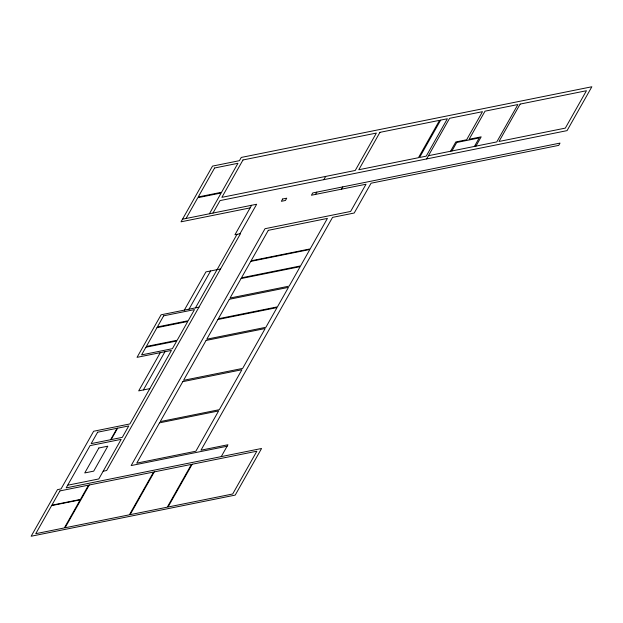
<?xml version="1.0" encoding="UTF-8"?>
<svg xmlns="http://www.w3.org/2000/svg" width="623" height="623" viewBox="0 0 623 623"><rect width="100%" height="100%" fill="white"/><g stroke="black" fill="none" stroke-linecap="round" stroke-linejoin="round"><path stroke-width="0.93" d="M186.067 218.478L197.81 197.709L221.165 192.998L209.421 213.775M212.988 213.05L220.036 200.59L567.062 130.628L591.85 86.761L241.257 157.44L239.427 160.679L212.505 166.107L181.028 221.819L250.127 207.887M110.637 439.713L117.093 428.289M111.159 439.604L117.615 428.18M160.29 352.657L138.695 390.878L149.832 388.635M184.33 310.122L205.925 271.901L220.558 268.949M143.368 389.936L164.97 351.715M189.003 309.179L210.605 270.958M251.606 205.271L234.941 234.762L240.509 233.641L106.65 470.521L103.161 471.222M195.466 307.871L237.02 234.341M239.987 233.742L256.653 204.251L182.508 219.203M315.518 194.407L316.811 192.125M323.851 179.665L325.681 176.418M341.513 189.166L342.798 186.884M221.235 456.62L227.94 444.752L200.98 450.188L332.542 217.388L354.222 213.011L371.067 183.209L558.73 145.377L560.015 143.095L312.723 192.951L311.43 195.233L366.013 184.229L350.64 211.438L265.016 228.703L131.157 465.576L227.107 446.232M426.63 158.943L449.588 118.315L482.49 111.681L466.611 139.778L455.802 141.958L450.546 151.249M451.924 150.968L456.721 142.472L479.235 137.932L474.43 146.436M475.933 146.132L481.182 136.842L469.135 139.264L485.013 111.174L517.908 104.539L496.78 141.927L428.46 155.703M198.955 307.17L161.084 314.802L137.044 357.345L171.426 350.414L129.88 423.944L93.637 431.248L61.054 488.915L57.487 489.631L31.15 536.239L235.221 495.098L261.559 448.49L66.178 487.879L90.055 445.624L121.166 439.355L98.8 478.947L67.681 485.216M214.592 168.008L198.231 196.961L221.586 192.25L237.947 163.296L214.592 168.008M242.993 159.963L221.866 197.351L355.242 170.461L376.37 133.073L242.993 159.963M51.616 505.611L35.745 533.693L64.333 527.93L80.203 499.848L51.616 505.611M59.925 490.908L51.849 505.198L80.437 499.436L88.513 485.146L59.925 490.908M97.632 432.206L91.176 443.631L122.295 437.362L128.751 425.937L97.632 432.206M145.93 347.213L141.585 354.9L172.4 348.685L176.745 341.007L145.93 347.213M156.957 327.69L146.35 346.466L177.166 340.259L187.78 321.476L156.957 327.69M163.678 315.814L157.385 326.943L188.201 320.728L194.493 309.6L163.678 315.814M98.847 447.992L84.751 472.943L93.707 471.136L107.802 446.185L98.847 447.992M89.26 484.99L65.08 527.782L129.389 514.816L153.57 472.032L89.26 484.99M282.647 199.01L281.355 201.299L285.443 200.474L286.736 198.184L282.647 199.01M159.519 422.846L136.749 463.138L195.856 451.223L218.626 410.931L159.519 422.846M182.796 381.658L160.22 421.6L219.335 409.685L241.903 369.735L182.796 381.658M206.081 340.446L183.544 380.334L242.651 368.411L265.188 328.531L206.081 340.446M217.91 319.513L206.781 339.2L265.896 327.285L277.025 307.598L217.91 319.513M229.342 299.281L218.33 318.766L277.445 306.851L288.457 287.367L229.342 299.281M241.046 278.567L230.043 298.035L289.158 286.121L300.161 266.652L241.046 278.567M250.742 261.411L241.467 277.827L300.574 265.912L309.857 249.496L250.742 261.411M268.303 230.331L251.085 260.803L310.199 248.889L327.418 218.416L268.303 230.331M154.309 471.876L130.129 514.668L167.26 507.184L191.44 464.392L154.309 471.876M192.188 464.244L168.008 507.029L232.691 493.992L256.871 451.2L192.188 464.244M379.929 132.356L358.801 169.744L418.438 157.72L439.565 120.332L379.929 132.356M440.679 120.107L419.552 157.494L426.233 156.147L447.361 118.759L440.679 120.107M520.135 104.088L499.007 141.476L565.326 128.112L586.453 90.724L520.135 104.088"/></g></svg>
